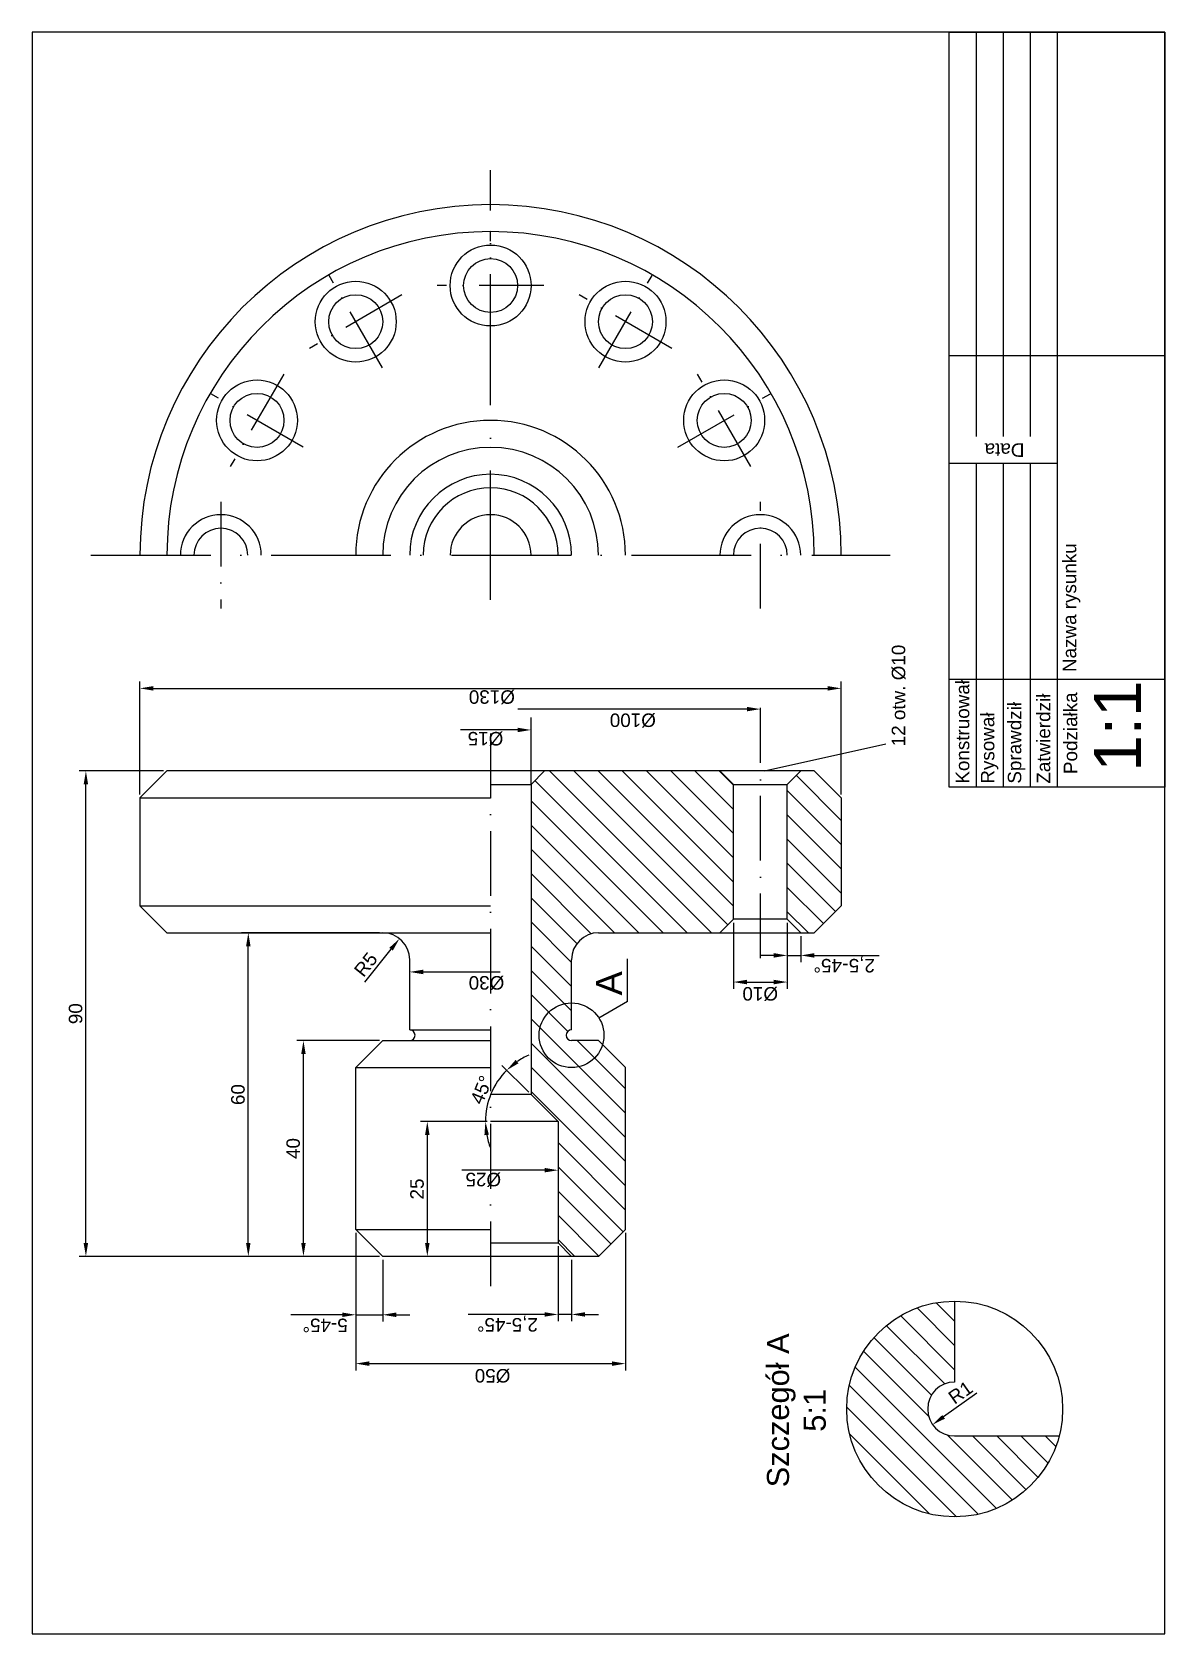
# Model space of a CAD drawing. Header units: millimetres. Extents: x 0 to 210, y 0 to 297.
import ezdxf

# ---------------------------------------------------------------- set-up
doc = ezdxf.new("R2010")
doc.units = ezdxf.units.MM
doc.linetypes.add('ACAD_ISO10W100', pattern=[18, 12, -3, 0, -3])
doc.layers.add('Linie grube', color=7, linetype='Continuous', lineweight=100)
for name, color, linetype in [('Opis', 7, 'Continuous'), ('Osie', 140, 'ACAD_ISO10W100'), ('Wymiary', 160, 'Continuous')]:
    doc.layers.add(name, color=color, linetype=linetype)
doc.styles.get("Standard").update_dxf_attribs({"font": 'arial.ttf'})
doc.dimstyles.new('ISO-25', dxfattribs={"dimtxt": 2.5, "dimasz": 2.5, "dimexe": 1.25, "dimexo": 0.625, "dimtad": 1, "dimtxsty": 'Standard', "dimcen": 2.5, "dimadec": 0, "dimazin": 0, "dimtfac": 1, "dimtmove": 0, "dimatfit": 3, "dimfxl": 1, "dimarcsym": 0})

# ---------------------------------------------------------------- blocks, each defined once
blk = doc.blocks.new('*D1')
at = {"layer": 'Defpoints', "color": 0, "transparency": 16777216}
for p in [(171.02, 41.71), (166.94, 38.82)]:
    blk.add_point(p, dxfattribs=at)
at = {"layer": 'Wymiary', "color": 0, "lineweight": -2, "transparency": 16777216}
blk.add_line((175.15, 44.62), (168.98, 40.26), dxfattribs=at)
at = {"layer": 'Wymiary', "color": 0, "transparency": 16777216}
blk.add_solid([(168.74, 40.6), (169.22, 39.92), (166.94, 38.82)], dxfattribs=at)
at = {"layer": 'Wymiary', "color": 0, "transparency": 16777216, "insert": (172.1, 44.77), "char_height": 2.5, "attachment_point": 5, "rotation": 35.2246}
blk.add_mtext('{\\fArial|b0|i0|c238|p34;R1}', dxfattribs=at)
blk = doc.blocks.new('*D6')
at = {"layer": 'Defpoints', "color": 0, "transparency": 16777216}
for p in [(50.31, 110), (65, 110), (65, 70)]:
    blk.add_point(p, dxfattribs=at)
at = {"layer": 'Wymiary', "color": 0, "lineweight": -2, "transparency": 16777216}
for p, q in [((64.38, 110), (49.06, 110)), ((50.31, 72.5), (50.31, 107.5)), ((64.38, 70), (49.06, 70))]:
    blk.add_line(p, q, dxfattribs=at)
at = {"layer": 'Wymiary', "color": 0, "transparency": 16777216}
for points in [[(49.89, 107.5), (50.72, 107.5), (50.31, 110)], [(49.89, 72.5), (50.72, 72.5), (50.31, 70)]]:
    blk.add_solid(points, dxfattribs=at)
at = {"layer": 'Wymiary', "color": 0, "transparency": 16777216, "insert": (48.41, 90), "char_height": 2.5, "attachment_point": 5, "rotation": 90}
blk.add_mtext('40', dxfattribs=at)
blk = doc.blocks.new('*D7')
at = {"layer": 'Defpoints', "color": 0, "transparency": 16777216}
for p in [(40.09, 130), (65, 130), (65, 70)]:
    blk.add_point(p, dxfattribs=at)
at = {"layer": 'Wymiary', "color": 0, "lineweight": -2, "transparency": 16777216}
for p, q in [((64.38, 130), (38.84, 130)), ((40.09, 72.5), (40.09, 127.5)), ((64.38, 70), (38.84, 70))]:
    blk.add_line(p, q, dxfattribs=at)
at = {"layer": 'Wymiary', "color": 0, "transparency": 16777216}
for points in [[(39.67, 127.5), (40.5, 127.5), (40.09, 130)], [(39.67, 72.5), (40.5, 72.5), (40.09, 70)]]:
    blk.add_solid(points, dxfattribs=at)
at = {"layer": 'Wymiary', "color": 0, "transparency": 16777216, "insert": (38.18, 100), "char_height": 2.5, "attachment_point": 5, "rotation": 90}
blk.add_mtext('60', dxfattribs=at)
blk = doc.blocks.new('*D8')
at = {"layer": 'Defpoints', "color": 0, "transparency": 16777216}
for p in [(85, 95), (73.27, 70), (85, 70)]:
    blk.add_point(p, dxfattribs=at)
at = {"layer": 'Wymiary', "color": 0, "lineweight": -2, "transparency": 16777216}
for p, q in [((84.38, 95), (72.02, 95)), ((73.27, 92.5), (73.27, 72.5)), ((84.38, 70), (72.02, 70))]:
    blk.add_line(p, q, dxfattribs=at)
at = {"layer": 'Wymiary', "color": 0, "transparency": 16777216}
for points in [[(72.85, 92.5), (73.69, 92.5), (73.27, 95)], [(72.85, 72.5), (73.69, 72.5), (73.27, 70)]]:
    blk.add_solid(points, dxfattribs=at)
at = {"layer": 'Wymiary', "color": 0, "transparency": 16777216, "insert": (71.37, 82.5), "char_height": 2.5, "attachment_point": 5, "rotation": 90}
blk.add_mtext('25', dxfattribs=at)
blk = doc.blocks.new('*D9')
at = {"layer": 'Defpoints', "color": 0, "transparency": 16777216}
for p in [(85.84, 101.73), (92.5, 100), (85, 95), (97.5, 95), (97.5, 95)]:
    blk.add_point(p, dxfattribs=at)
at = {"layer": 'Wymiary', "color": 0, "lineweight": -2, "transparency": 16777216}
for p, q in [((92.06, 100.44), (87.1, 105.4)), ((84.37, 95), (82.79, 95))]:
    blk.add_line(p, q, dxfattribs=at)
for start, end in [(113.6902, 124.3451), (135, 180), (190.6549, 201.3098)]:
    blk.add_arc((97.5, 95), 13.46, start, end, dxfattribs=at)
at = {"layer": 'Wymiary', "color": 0, "transparency": 16777216}
for points in [[(90.17, 105.8), (89.64, 106.44), (87.98, 104.52)], [(83.85, 92.47), (84.68, 92.55), (84.04, 95)]]:
    blk.add_solid(points, dxfattribs=at)
at = {"layer": 'Wymiary', "color": 0, "transparency": 16777216, "insert": (83.31, 100.88), "char_height": 2.5, "attachment_point": 5, "rotation": 67.5}
blk.add_mtext('45°', dxfattribs=at)
blk = doc.blocks.new('*D10')
at = {"layer": 'Defpoints', "color": 0, "transparency": 16777216}
for p in [(68.11, 128.91), (65, 125)]:
    blk.add_point(p, dxfattribs=at)
at = {"layer": 'Wymiary', "color": 0, "lineweight": -2, "transparency": 16777216}
blk.add_line((61.7, 120.85), (66.56, 126.96), dxfattribs=at)
at = {"layer": 'Wymiary', "color": 0, "transparency": 16777216}
blk.add_solid([(66.23, 127.22), (66.88, 126.7), (68.11, 128.91)], dxfattribs=at)
at = {"layer": 'Wymiary', "color": 0, "transparency": 16777216, "insert": (61.87, 124.11), "char_height": 2.5, "attachment_point": 5, "rotation": 51.4664}
blk.add_mtext('R5', dxfattribs=at)
blk = doc.blocks.new('*D11')
at = {"layer": 'Defpoints', "color": 0, "transparency": 16777216}
for p in [(9.98, 160), (25, 160), (65, 70)]:
    blk.add_point(p, dxfattribs=at)
at = {"layer": 'Wymiary', "color": 0, "lineweight": -2, "transparency": 16777216}
for p, q in [((24.38, 160), (8.73, 160)), ((9.98, 72.5), (9.98, 157.5)), ((64.38, 70), (8.73, 70))]:
    blk.add_line(p, q, dxfattribs=at)
at = {"layer": 'Wymiary', "color": 0, "transparency": 16777216}
for points in [[(9.56, 157.5), (10.4, 157.5), (9.98, 160)], [(9.56, 72.5), (10.4, 72.5), (9.98, 70)]]:
    blk.add_solid(points, dxfattribs=at)
at = {"layer": 'Wymiary', "color": 0, "transparency": 16777216, "insert": (8.08, 115), "char_height": 2.5, "attachment_point": 5, "rotation": 90}
blk.add_mtext('90', dxfattribs=at)

msp = doc.modelspace()

# ---------------------------------------------------------------- hatches: boundary and pattern name
h = msp.add_hatch()
h.set_pattern_fill('ANSI31', color=256, angle=90)
h.paths.add_polyline_path([(130, 157.5), (127.5, 160), (95, 160), (92.5, 157.5), (92.5, 100), (97.5, 95), (97.5, 72.5), (100, 70), (105, 70), (110, 75), (110, 105), (105, 110), (100, 110, -1), (100, 112), (100, 125, -0.4142136), (105, 130), (127.5, 130), (130, 132.5)])
h.paths.add_polyline_path([(150, 155), (145, 160), (142.5, 160), (140, 157.5), (140, 132.5), (142.5, 130), (145, 130), (150, 135)])
h = msp.add_hatch()
h.set_pattern_fill('ANSI31', color=256, angle=90)
h.paths.add_polyline_path([(171.02, 61.706, 0.4142136), (151.02, 41.706, 0.8810177), (190.385, 36.706), (171.02, 36.706, -1), (171.02, 46.706)])

# ---------------------------------------------------------------- linework, layer by layer
for p, q in [((210, 297), (0, 297)), ((0, 297), (0, 0)), ((210, 0), (210, 297)), ((25, 160), (20, 155)), ((145, 160), (25, 160)), ((85, 157.5), (92.5, 157.5)), ((92.5, 157.5), (95, 160)), ((92.5, 157.5), (92.5, 100)), ((127.5, 160), (127.5, 160)), ((130, 157.5), (127.5, 160)), ((130, 132.5), (130, 157.5)), ((130, 157.5), (140, 157.5)), ((140, 157.5), (142.5, 160)), ((140, 132.5), (140, 157.5)), ((142.5, 160), (142.5, 160)), ((145, 160), (150, 155)), ((20, 155), (20, 135)), ((20, 155), (85, 155)), ((150, 155), (150, 135)), ((20, 135), (25, 130)), ((20, 135), (85, 135)), ((145, 130), (150, 135)), ((127.5, 130), (130, 132.5)), ((140, 132.5), (130, 132.5)), ((140, 132.5), (142.5, 130)), ((25, 130), (85, 130)), ((105, 130), (145, 130)), ((127.5, 130), (127.5, 130)), ((142.5, 130), (142.5, 130)), ((70, 112), (70, 125)), ((100, 112), (100, 125)), ((65, 110), (60, 105)), ((65, 110), (85, 110)), ((70, 112), (85, 112)), ((105, 110), (100, 110)), ((105, 110), (110, 105)), ((60, 75), (60, 105)), ((60, 105), (85, 105)), ((110, 75), (110, 105)), ((92.5, 100), (85, 100)), ((92.5, 100), (97.5, 95)), ((97.5, 95), (85, 95)), ((97.5, 95), (97.5, 72.5)), ((60, 75), (65, 70)), ((60, 75), (85, 75)), ((105, 70), (110, 75)), ((85, 72.5), (97.5, 72.5)), ((97.5, 72.5), (100, 70)), ((105, 70), (65, 70)), ((171.02, 61.706), (171.02, 46.706)), ((171.02, 36.706), (190.385, 36.706)), ((0, 0), (210, 0))]:
    msp.add_line(p, q)
for centre, radius in [((85, 250), 7.5), ((85, 250), 5), ((60, 243.301), 7.5), ((110, 243.301), 7.5), ((60, 243.301), 5), ((110, 243.301), 5), ((41.699, 225), 7.5), ((128.301, 225), 7.5), ((41.699, 225), 5), ((128.301, 225), 5), ((171.02, 41.706), 20)]:
    msp.add_circle(centre, radius)
for centre, radius, start, end in [((85, 200), 65, 0, 180), ((85, 200), 60, 0, 180), ((85, 200), 25, 0, 180), ((85, 200), 20, 0, 180), ((85, 200), 15, 0, 180), ((85, 200), 12.5, 0, 180), ((35, 200), 7.5, 0, 180), ((35, 200), 5, 0, 180), ((85, 200), 7.5, 0, 180), ((135, 200), 7.5, 0, 180), ((135, 200), 5, 0, 180), ((65, 125), 5, 0, 90), ((105, 125), 5, 90, 180), ((70, 111), 1, 270, 90), ((100, 111), 1, 90, 270), ((171.02, 41.706), 5, 90, 270)]:
    msp.add_arc(centre, radius, start, end)
at = {"layer": 'Opis'}
for p, q in [((170, 157), (170, 297)), ((170, 297), (210, 297)), ((175, 297), (175, 222)), ((180, 297), (180, 222)), ((185, 297), (185, 222)), ((190, 297), (190, 157)), ((210, 297), (210, 157)), ((170, 237), (210, 237)), ((190, 217), (170, 217)), ((175, 217), (175, 157)), ((180, 217), (180, 157)), ((180, 217), (180, 157)), ((185, 217), (185, 157)), ((170, 177), (210, 177)), ((210, 157), (170, 157))]:
    msp.add_line(p, q, dxfattribs=at)
at = {"layer": 'Osie', "ltscale": 2}
msp.add_line((85, 191.701), (85, 271.403), dxfattribs=at)
at = {"layer": 'Osie'}
for p, q in [((85, 240.108), (85, 259.898)), ((64.946, 234.735), (55.051, 251.873)), ((94.895, 250), (75.105, 250)), ((105.054, 234.735), (114.949, 251.873)), ((68.569, 248.249), (51.431, 238.354)), ((118.569, 238.354), (101.431, 248.249)), ((46.646, 233.569), (36.751, 216.431)), ((133.249, 216.431), (123.354, 233.569)), ((50.265, 220.054), (33.127, 229.949)), ((119.735, 220.054), (136.873, 229.949)), ((35, 209.895), (35, 190.105)), ((135, 190.105), (135, 209.895)), ((85, 166.952), (85, 61.952)), ((135, 125.287), (135, 165.378))]:
    msp.add_line(p, q, dxfattribs=at)
at = {"layer": 'Osie', "ltscale": 1.85}
msp.add_line((10.928, 200), (159.072, 200), dxfattribs=at)
at = {"layer": 'Wymiary'}
for p, q in [((20, 155.625), (20, 176.567)), ((22.5, 175.317), (147.5, 175.317)), ((150, 155.625), (150, 176.567)), ((132.5, 171.474), (90.069, 171.474)), ((92.5, 157.5), (92.5, 169.925)), ((135, 165.378), (135, 171.726)), ((90, 167.61), (79.413, 167.61)), ((135.78, 160), (158.261, 165.01)), ((130, 131.875), (130, 119.615)), ((140, 131.875), (140, 119.615)), ((140, 131.875), (140, 124.554)), ((142.5, 129.375), (142.5, 124.554)), ((110.4, 117.261), (110.4, 125.162)), ((137.5, 125.804), (135, 125.804)), ((140, 125.804), (142.5, 125.804)), ((145, 125.804), (153.363, 125.804)), ((153.363, 125.804), (157.018, 125.804)), ((72.5, 122.738), (86.747, 122.738)), ((132.5, 120.865), (137.5, 120.865)), ((110.4, 117.261), (105.081, 114.19)), ((97.5, 86.79), (97.5, 84.734)), ((84.536, 85.984), (79.693, 85.984)), ((95, 85.984), (84.536, 85.984)), ((60, 74.375), (60, 48.872)), ((60, 74.375), (60, 57.93)), ((110, 74.375), (110, 48.872)), ((97.5, 71.875), (97.5, 57.989)), ((65, 69.375), (65, 57.93)), ((100, 69.375), (100, 57.989)), ((55, 59.18), (47.997, 59.18)), ((57.5, 59.18), (55, 59.18)), ((60, 59.18), (65, 59.18)), ((67.5, 59.18), (70, 59.18)), ((86.637, 59.239), (80.849, 59.239)), ((95, 59.239), (86.637, 59.239)), ((100, 59.239), (97.5, 59.239)), ((102.5, 59.239), (105, 59.239)), ((62.5, 50.122), (107.5, 50.122))]:
    msp.add_line(p, q, dxfattribs=at)
msp.add_circle((100, 111), 6, dxfattribs=at)
for points in [[(22.5, 175.734), (22.5, 174.9), (20, 175.317)], [(147.5, 175.734), (147.5, 174.9), (150, 175.317)], [(132.5, 171.89), (132.5, 171.057), (135, 171.474)], [(90, 168.026), (90, 167.193), (92.5, 167.61)], [(137.5, 126.221), (137.5, 125.387), (140, 125.804)], [(145, 126.221), (145, 125.387), (142.5, 125.804)], [(72.5, 123.155), (72.5, 122.321), (70, 122.738)], [(132.5, 121.282), (132.5, 120.449), (130, 120.865)], [(137.5, 121.282), (137.5, 120.449), (140, 120.865)], [(95, 86.401), (95, 85.568), (97.5, 85.984)], [(57.5, 59.596), (57.5, 58.763), (60, 59.18)], [(67.5, 59.596), (67.5, 58.763), (65, 59.18)], [(95, 59.656), (95, 58.823), (97.5, 59.239)], [(102.5, 59.656), (102.5, 58.823), (100, 59.239)], [(62.5, 50.539), (62.5, 49.705), (60, 50.122)], [(107.5, 50.539), (107.5, 49.705), (110, 50.122)]]:
    msp.add_solid(points, dxfattribs=at)

# ---------------------------------------------------------------- texts
at = {"insert": (136.226, 5.632), "char_height": 4.08563, "attachment_point": 1, "rotation": 90}
msp.add_mtext_dynamic_manual_height_columns('\\pxqc;{\\fArial|b0|i0|c238|p34;Szczegół A\\P5:1}', width=71.65258, gutter_width=20.428, heights=[0], dxfattribs=at)
at = {"layer": 'Linie grube', "insert": (196.873, 159.859), "char_height": 8.71618, "attachment_point": 1, "rotation": 90}
msp.add_mtext_dynamic_manual_height_columns('{\\fArial|b0|i0|c238|p34;1:1}', width=42.7627, gutter_width=43.581, heights=[0], dxfattribs=at)
at = {"layer": 'Opis', "char_height": 2.5}
for s, width, insert, attachment_point, rotation in [('{\\fArial|b0|i0|c238|p34;Data}', 5.7735, (183.948, 218.24), 1, 180), ('{\\fArial|b0|i0|c238|p34;Nazwa rysunku}', 23.75501, (191.058, 178.345), 1, 90), ('\\pxql;{\\fArial|b0|i0|c238|p34;Konstruował}', 20, (172.5, 167.648), 5, 90), ('\\pxql;{\\fArial|b0|i0|c238|p34;Sprawdził}', 20, (182.5, 167.648), 5, 90), ('\\pxql;{\\fArial|b0|i0|c238|p34;Zatwierdził}', 20, (187.5, 167.648), 5, 90), ('\\pxqc;{\\fArial|b0|i0|c238|p34;Podziałka}', 20, (192.5, 167), 5, 90), ('\\pxql;{\\fArial|b0|i0|c238|p34;Rysował}', 20, (177.5, 167.648), 5, 90)]:
    msp.add_mtext_dynamic_manual_height_columns(s, width=width, gutter_width=12.5, heights=[0], dxfattribs=dict(at, insert=insert, attachment_point=attachment_point, rotation=rotation))
at = {"layer": 'Wymiary', "attachment_point": 1, "rotation": 90}
for s, width, gutter_width, heights, insert, char_height in [('{\\fArial|b0|i0|c238|p34;12 otw. }%%C{\\fArial|b0|i0|c238|p34;10}', 22.00347, 12.5, [7.194], (159.358, 164.58), 2.5), ('{\\fArial|b0|i0|c238|p34;A}', 9.51087, 24.167, [0], (104.535, 118.377), 4.83344)]:
    msp.add_mtext_dynamic_manual_height_columns(s, width=width, gutter_width=gutter_width, heights=heights, dxfattribs=dict(at, insert=insert, char_height=char_height))
at = {"layer": 'Wymiary', "char_height": 2.5, "attachment_point": 5, "rotation": 180}
for s, insert in [('%%C130', (85.234, 173.757)), ('%%C{\\fArial|b0|i0|c238|p34;100}', (111.362, 169.454)), ('%%C{\\fArial|b0|i0|c238|p34;15}', (84.054, 166.028)), ('%%C{\\fArial|b0|i0|c238|p34;30}', (84.237, 120.767)), ('%%C10', (134.977, 118.738)), ('%%C{\\fArial|b0|i0|c238|p34;25}', (83.647, 84.293)), ('5{\\fArial|b0|i0|c238|p34;-45}%%D', (54.325, 57.23)), ('2,5{\\fArial|b0|i0|c238|p34;-45}%%D', (88.121, 57.546)), ('%%C50', (85.363, 47.917))]:
    msp.add_mtext(s, dxfattribs=dict(at, insert=insert))
at = {"layer": 'Wymiary', "insert": (150.541, 124.028), "char_height": 2.5, "width": 16.30392, "attachment_point": 5, "rotation": 180}
msp.add_mtext('2,5{\\fArial|b0|i0|c238|p34;\\H1.08333x;-\\H0.92308x;45}%%D', dxfattribs=at)

# ---------------------------------------------------------------- dimensions: what is measured, and where the dimension line sits
at = {"layer": 'Wymiary'}
for base, p1, p2, picture, middle in [((9.981, 160), (65, 70), (25, 160), '*D11', (8.079, 115)), ((40.086, 130), (65, 70), (65, 130), '*D7', (38.184, 100)), ((50.307, 110), (65, 70), (65, 110), '*D6', (48.406, 90)), ((73.269, 70), (85, 95), (85, 70), '*D8', (71.368, 82.5))]:
    dim = msp.add_linear_dim(base=base, p1=p1, p2=p2, angle=90, dimstyle='ISO-25', dxfattribs=at)
    dim.commit()
    dim.dimension.update_dxf_attribs({"geometry": picture, "text_midpoint": middle})
dim = msp.add_radius_dim(center=(65, 125), mpoint=(68.115, 128.911), dimstyle='ISO-25', dxfattribs=at)
dim.commit()
dim.dimension.update_dxf_attribs({"geometry": '*D10', "text_midpoint": (63.349, 122.927), "dimtype": 164})
dim = msp.add_angular_dim_2l(base=(85.841, 101.731), line1=((92.5, 100), (97.5, 95)), line2=((97.5, 95), (85, 95)), dimstyle='ISO-25', dxfattribs=at)
dim.commit()
dim.dimension.update_dxf_attribs({"geometry": '*D9', "text_midpoint": (83.31, 100.878)})
dim = msp.add_radius_dim(center=(171.02, 41.706), mpoint=(166.936, 38.822), text='{\\fArial|b0|i0|c238|p34;R1}', dimstyle='ISO-25', dxfattribs=at)
dim.commit()
dim.dimension.update_dxf_attribs({"geometry": '*D1', "text_midpoint": (173.185, 43.234), "dimtype": 164})

doc.saveas('drawing.dxf')
